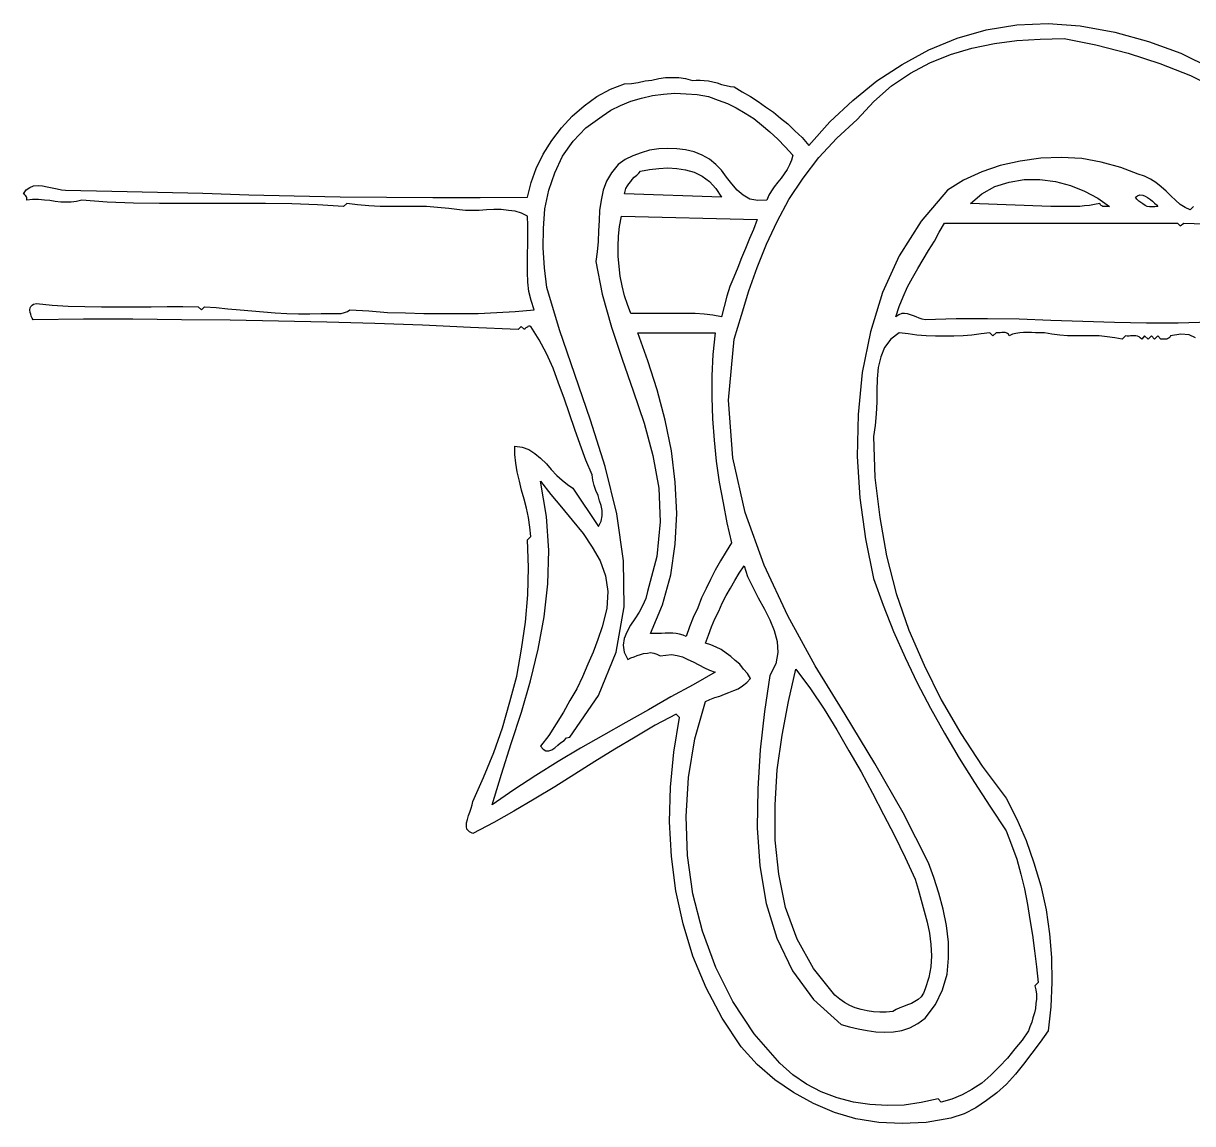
# Model space of a CAD drawing. Extents: x 0.02 to 9.57, y 0.02 to 5.22.
# Drawn here: x 0.019 to 2.415, y 1.419 to 3.673 of the extents above; entities that cross this region are included whole.
import ezdxf

# ---------------------------------------------------------------- set-up
doc = ezdxf.new("R2010")
doc.units = 0
doc.layers.add('1', color=7, linetype='Continuous')

msp = doc.modelspace()

# ---------------------------------------------------------------- linework, layer by layer
msp.add_lwpolyline([(2.421, 3.029), (2.408, 3.035), (2.391, 3.036), (2.37, 3.033), (2.369, 3.031), (2.367, 3.029), (2.366, 3.028), (2.364, 3.027), (2.362, 3.026), (2.359, 3.026), (2.356, 3.026), (2.353, 3.026), (2.35, 3.026), (2.344, 3.033), (2.337, 3.026), (2.331, 3.033), (2.324, 3.026), (2.317, 3.033), (2.311, 3.026), (2.308, 3.029), (2.306, 3.031), (2.302, 3.032), (2.299, 3.033), (2.296, 3.033), (2.292, 3.033), (2.288, 3.033), (2.285, 3.032), (2.281, 3.032), (2.278, 3.033), (2.271, 3.026), (2.256, 3.029), (2.24, 3.031), (2.224, 3.033), (2.208, 3.033), (2.192, 3.033), (2.175, 3.033), (2.159, 3.033), (2.143, 3.034), (2.127, 3.036), (2.112, 3.039), (2.107, 3.039), (2.1, 3.039), (2.093, 3.039), (2.085, 3.04), (2.077, 3.04), (2.069, 3.04), (2.061, 3.039), (2.053, 3.038), (2.046, 3.036), (2.039, 3.033), (2.038, 3.036), (2.036, 3.038), (2.033, 3.039), (2.031, 3.04), (2.028, 3.04), (2.024, 3.04), (2.021, 3.039), (2.019, 3.039), (2.016, 3.039), (2.013, 3.039), (2.006, 3.033), (2, 3.039), (1.982, 3.037), (1.963, 3.034), (1.945, 3.033), (1.926, 3.032), (1.907, 3.032), (1.888, 3.032), (1.869, 3.033), (1.85, 3.034), (1.832, 3.037), (1.814, 3.039), (1.797, 3.026), (1.784, 3.009), (1.776, 2.99), (1.771, 2.968), (1.769, 2.945), (1.768, 2.921), (1.768, 2.897), (1.767, 2.873), (1.765, 2.849), (1.761, 2.827), (1.764, 2.743), (1.774, 2.661), (1.788, 2.582), (1.808, 2.505), (1.834, 2.43), (1.865, 2.358), (1.9, 2.287), (1.94, 2.218), (1.984, 2.151), (2.033, 2.086), (2.055, 2.043), (2.074, 1.999), (2.09, 1.953), (2.104, 1.906), (2.115, 1.857), (2.122, 1.808), (2.126, 1.759), (2.127, 1.709), (2.125, 1.658), (2.119, 1.609), (2.103, 1.586), (2.086, 1.563), (2.069, 1.541), (2.052, 1.52), (2.034, 1.5), (2.014, 1.482), (1.993, 1.466), (1.971, 1.451), (1.947, 1.439), (1.92, 1.43), (1.869, 1.421), (1.82, 1.419), (1.772, 1.421), (1.725, 1.429), (1.681, 1.442), (1.638, 1.46), (1.597, 1.483), (1.559, 1.509), (1.523, 1.54), (1.49, 1.576), (1.451, 1.635), (1.418, 1.697), (1.391, 1.762), (1.371, 1.828), (1.356, 1.896), (1.347, 1.966), (1.343, 2.037), (1.345, 2.108), (1.352, 2.18), (1.364, 2.251), (1.357, 2.258), (1.314, 2.235), (1.273, 2.211), (1.231, 2.186), (1.19, 2.161), (1.149, 2.135), (1.108, 2.109), (1.066, 2.084), (1.024, 2.059), (0.983, 2.036), (0.94, 2.013), (0.933, 2.017), (0.928, 2.022), (0.927, 2.028), (0.927, 2.035), (0.929, 2.042), (0.931, 2.05), (0.934, 2.057), (0.937, 2.065), (0.939, 2.072), (0.94, 2.079), (0.962, 2.128), (0.983, 2.179), (1.001, 2.23), (1.016, 2.283), (1.03, 2.336), (1.04, 2.391), (1.048, 2.446), (1.053, 2.502), (1.054, 2.558), (1.052, 2.615), (1.059, 2.622), (1.057, 2.641), (1.054, 2.661), (1.05, 2.68), (1.045, 2.698), (1.04, 2.717), (1.036, 2.735), (1.031, 2.754), (1.028, 2.772), (1.026, 2.79), (1.026, 2.807), (1.041, 2.805), (1.055, 2.8), (1.067, 2.792), (1.079, 2.782), (1.091, 2.771), (1.101, 2.759), (1.112, 2.747), (1.123, 2.737), (1.134, 2.728), (1.145, 2.721), (1.198, 2.642), (1.203, 2.653), (1.205, 2.664), (1.205, 2.675), (1.203, 2.685), (1.2, 2.695), (1.197, 2.706), (1.192, 2.716), (1.189, 2.726), (1.186, 2.737), (1.185, 2.748), (1.172, 2.778), (1.16, 2.81), (1.149, 2.841), (1.138, 2.873), (1.127, 2.905), (1.116, 2.936), (1.105, 2.967), (1.091, 2.997), (1.076, 3.025), (1.059, 3.052), (1.057, 3.053), (1.055, 3.053), (1.053, 3.052), (1.052, 3.051), (1.05, 3.05), (1.049, 3.049), (1.047, 3.047), (1.046, 3.046), (1.039, 3.052), (1.033, 3.046), (0.935, 3.05), (0.837, 3.055), (0.739, 3.058), (0.641, 3.061), (0.542, 3.063), (0.443, 3.065), (0.343, 3.066), (0.243, 3.067), (0.142, 3.067), (0.039, 3.066), (0.037, 3.069), (0.035, 3.073), (0.034, 3.077), (0.033, 3.081), (0.032, 3.086), (0.033, 3.09), (0.034, 3.093), (0.037, 3.096), (0.04, 3.098), (0.046, 3.099), (0.078, 3.096), (0.111, 3.094), (0.145, 3.093), (0.179, 3.092), (0.213, 3.092), (0.247, 3.092), (0.281, 3.092), (0.314, 3.093), (0.346, 3.093), (0.377, 3.092), (0.384, 3.086), (0.39, 3.092), (0.414, 3.091), (0.438, 3.088), (0.463, 3.086), (0.487, 3.084), (0.511, 3.082), (0.535, 3.08), (0.559, 3.079), (0.583, 3.078), (0.606, 3.078), (0.629, 3.079), (0.633, 3.079), (0.638, 3.079), (0.644, 3.079), (0.65, 3.079), (0.657, 3.079), (0.664, 3.079), (0.67, 3.079), (0.677, 3.081), (0.683, 3.083), (0.688, 3.086), (0.727, 3.084), (0.765, 3.081), (0.802, 3.08), (0.84, 3.079), (0.877, 3.079), (0.914, 3.079), (0.951, 3.079), (0.989, 3.081), (1.027, 3.083), (1.066, 3.086), (1.06, 3.105), (1.055, 3.124), (1.053, 3.143), (1.052, 3.163), (1.052, 3.182), (1.052, 3.201), (1.053, 3.22), (1.053, 3.239), (1.053, 3.259), (1.052, 3.278), (1.04, 3.284), (1.027, 3.288), (1.013, 3.29), (0.998, 3.292), (0.983, 3.292), (0.968, 3.291), (0.953, 3.29), (0.939, 3.29), (0.925, 3.29), (0.913, 3.291), (0.891, 3.294), (0.868, 3.296), (0.845, 3.298), (0.821, 3.298), (0.798, 3.298), (0.774, 3.298), (0.75, 3.298), (0.727, 3.299), (0.704, 3.301), (0.682, 3.304), (0.675, 3.298), (0.622, 3.301), (0.569, 3.303), (0.515, 3.304), (0.461, 3.304), (0.407, 3.304), (0.353, 3.304), (0.298, 3.304), (0.245, 3.305), (0.191, 3.307), (0.139, 3.311), (0.128, 3.308), (0.117, 3.307), (0.107, 3.307), (0.096, 3.307), (0.084, 3.308), (0.073, 3.31), (0.062, 3.311), (0.05, 3.312), (0.038, 3.312), (0.026, 3.311), (0.026, 3.313), (0.026, 3.315), (0.026, 3.317), (0.025, 3.318), (0.024, 3.32), (0.022, 3.321), (0.021, 3.323), (0.019, 3.324), (0.025, 3.332), (0.032, 3.337), (0.04, 3.34), (0.049, 3.341), (0.058, 3.34), (0.068, 3.338), (0.078, 3.336), (0.088, 3.334), (0.097, 3.332), (0.105, 3.331), (0.2, 3.329), (0.294, 3.327), (0.387, 3.325), (0.481, 3.322), (0.574, 3.32), (0.668, 3.318), (0.763, 3.317), (0.858, 3.316), (0.955, 3.316), (1.052, 3.317), (1.06, 3.347), (1.07, 3.376), (1.084, 3.405), (1.102, 3.433), (1.122, 3.459), (1.144, 3.483), (1.168, 3.504), (1.194, 3.523), (1.222, 3.538), (1.251, 3.549), (1.265, 3.55), (1.279, 3.552), (1.293, 3.555), (1.307, 3.557), (1.321, 3.56), (1.335, 3.562), (1.348, 3.562), (1.362, 3.562), (1.376, 3.56), (1.39, 3.556), (1.398, 3.557), (1.406, 3.557), (1.414, 3.556), (1.423, 3.555), (1.432, 3.553), (1.441, 3.551), (1.45, 3.548), (1.459, 3.546), (1.468, 3.544), (1.476, 3.543), (1.492, 3.533), (1.509, 3.523), (1.525, 3.513), (1.54, 3.502), (1.556, 3.491), (1.571, 3.479), (1.586, 3.467), (1.6, 3.453), (1.615, 3.439), (1.629, 3.423), (1.672, 3.471), (1.719, 3.515), (1.768, 3.555), (1.82, 3.589), (1.875, 3.619), (1.933, 3.643), (1.992, 3.66), (2.055, 3.67), (2.119, 3.673), (2.185, 3.668), (2.256, 3.655), (2.325, 3.636), (2.391, 3.612), (2.453, 3.581)])
at = {"layer": '1'}
for points in [[(2.417, 3.298), (2.41, 3.291), (2.4, 3.296), (2.39, 3.302), (2.38, 3.311), (2.371, 3.319), (2.361, 3.329), (2.351, 3.338), (2.34, 3.347), (2.329, 3.354), (2.317, 3.36), (2.304, 3.364), (2.268, 3.378), (2.228, 3.389), (2.188, 3.396), (2.146, 3.398), (2.104, 3.397), (2.062, 3.391), (2.021, 3.382), (1.983, 3.369), (1.946, 3.352), (1.913, 3.331), (1.859, 3.268), (1.814, 3.197), (1.78, 3.122), (1.755, 3.041), (1.738, 2.958), (1.73, 2.872), (1.728, 2.786), (1.733, 2.701), (1.745, 2.617), (1.761, 2.536), (1.781, 2.481), (1.802, 2.427), (1.826, 2.374), (1.851, 2.322), (1.878, 2.27), (1.907, 2.219), (1.937, 2.168), (1.968, 2.118), (2, 2.069), (2.033, 2.019), (2.044, 1.99), (2.055, 1.961), (2.063, 1.93), (2.071, 1.9), (2.077, 1.868), (2.082, 1.837), (2.087, 1.805), (2.091, 1.773), (2.095, 1.74), (2.099, 1.708), (2.092, 1.701), (2.094, 1.693), (2.095, 1.684), (2.095, 1.674), (2.094, 1.665), (2.093, 1.655), (2.091, 1.646), (2.088, 1.636), (2.086, 1.627), (2.082, 1.617), (2.079, 1.609), (2.066, 1.59), (2.051, 1.572), (2.036, 1.553), (2.019, 1.535), (2.002, 1.518), (1.983, 1.502), (1.963, 1.489), (1.943, 1.478), (1.922, 1.469), (1.9, 1.463), (1.894, 1.47), (1.859, 1.462), (1.824, 1.457), (1.789, 1.456), (1.754, 1.458), (1.72, 1.463), (1.687, 1.472), (1.654, 1.484), (1.624, 1.5), (1.596, 1.519), (1.569, 1.543), (1.517, 1.603), (1.473, 1.669), (1.438, 1.739), (1.411, 1.813), (1.391, 1.89), (1.38, 1.968), (1.377, 2.048), (1.382, 2.128), (1.395, 2.207), (1.417, 2.284), (1.426, 2.288), (1.436, 2.292), (1.446, 2.295), (1.456, 2.299), (1.465, 2.302), (1.475, 2.306), (1.484, 2.31), (1.493, 2.316), (1.502, 2.323), (1.509, 2.331), (1.503, 2.341), (1.495, 2.35), (1.487, 2.36), (1.478, 2.368), (1.469, 2.376), (1.459, 2.383), (1.449, 2.39), (1.439, 2.395), (1.428, 2.4), (1.417, 2.403), (1.423, 2.42), (1.429, 2.437), (1.436, 2.453), (1.444, 2.469), (1.451, 2.485), (1.459, 2.501), (1.468, 2.516), (1.477, 2.532), (1.486, 2.547), (1.496, 2.562), (1.503, 2.54), (1.514, 2.518), (1.525, 2.496), (1.538, 2.473), (1.549, 2.451), (1.558, 2.429), (1.564, 2.407), (1.565, 2.384), (1.561, 2.361), (1.549, 2.337), (1.538, 2.263), (1.529, 2.185), (1.524, 2.105), (1.523, 2.025), (1.528, 1.947), (1.541, 1.87), (1.563, 1.799), (1.595, 1.732), (1.638, 1.673), (1.695, 1.622), (1.712, 1.617), (1.73, 1.613), (1.748, 1.61), (1.766, 1.607), (1.784, 1.606), (1.802, 1.607), (1.819, 1.61), (1.836, 1.615), (1.852, 1.624), (1.867, 1.635), (1.888, 1.663), (1.903, 1.693), (1.912, 1.725), (1.915, 1.758), (1.915, 1.791), (1.911, 1.825), (1.904, 1.858), (1.895, 1.891), (1.885, 1.923), (1.874, 1.953), (1.822, 2.056), (1.764, 2.157), (1.703, 2.257), (1.642, 2.357), (1.586, 2.459), (1.537, 2.563), (1.498, 2.671), (1.473, 2.783), (1.464, 2.901), (1.476, 3.026), (1.491, 3.075), (1.506, 3.125), (1.523, 3.173), (1.542, 3.221), (1.564, 3.267), (1.588, 3.312), (1.617, 3.356), (1.649, 3.398), (1.686, 3.438), (1.728, 3.476), (1.762, 3.513), (1.798, 3.545), (1.837, 3.571), (1.877, 3.592), (1.919, 3.609), (1.963, 3.622), (2.009, 3.632), (2.055, 3.638), (2.103, 3.641), (2.152, 3.642), (2.217, 3.629), (2.283, 3.612), (2.348, 3.591), (2.411, 3.566), (2.472, 3.536)], [(1.596, 3.403), (1.593, 3.393), (1.589, 3.383), (1.584, 3.374), (1.578, 3.365), (1.572, 3.356), (1.565, 3.348), (1.558, 3.338), (1.552, 3.33), (1.547, 3.321), (1.543, 3.311), (1.524, 3.31), (1.508, 3.313), (1.494, 3.321), (1.482, 3.331), (1.471, 3.344), (1.46, 3.358), (1.45, 3.372), (1.438, 3.384), (1.425, 3.395), (1.41, 3.403), (1.394, 3.41), (1.376, 3.414), (1.358, 3.416), (1.339, 3.417), (1.321, 3.416), (1.302, 3.413), (1.285, 3.408), (1.268, 3.402), (1.252, 3.394), (1.238, 3.384), (1.224, 3.367), (1.214, 3.35), (1.207, 3.331), (1.203, 3.311), (1.2, 3.29), (1.199, 3.269), (1.198, 3.248), (1.197, 3.226), (1.195, 3.205), (1.192, 3.185), (1.205, 3.118), (1.224, 3.051), (1.246, 2.985), (1.269, 2.92), (1.291, 2.854), (1.309, 2.788), (1.321, 2.721), (1.324, 2.652), (1.317, 2.581), (1.298, 2.509), (1.295, 2.495), (1.288, 2.48), (1.281, 2.467), (1.272, 2.453), (1.263, 2.44), (1.256, 2.426), (1.25, 2.413), (1.248, 2.399), (1.25, 2.385), (1.258, 2.37), (1.264, 2.373), (1.271, 2.375), (1.277, 2.378), (1.284, 2.38), (1.29, 2.382), (1.298, 2.383), (1.304, 2.384), (1.311, 2.383), (1.317, 2.381), (1.324, 2.377), (1.336, 2.379), (1.347, 2.38), (1.359, 2.378), (1.37, 2.375), (1.381, 2.37), (1.392, 2.365), (1.403, 2.359), (1.415, 2.353), (1.425, 2.348), (1.437, 2.344), (1.392, 2.318), (1.346, 2.293), (1.3, 2.267), (1.254, 2.241), (1.208, 2.215), (1.161, 2.188), (1.115, 2.161), (1.069, 2.132), (1.024, 2.103), (0.98, 2.072), (0.999, 2.135), (1.019, 2.198), (1.04, 2.262), (1.058, 2.326), (1.074, 2.391), (1.086, 2.457), (1.094, 2.525), (1.096, 2.593), (1.091, 2.663), (1.079, 2.735), (1.1, 2.708), (1.122, 2.682), (1.144, 2.655), (1.166, 2.628), (1.185, 2.6), (1.201, 2.572), (1.212, 2.541), (1.217, 2.509), (1.215, 2.474), (1.205, 2.437), (1.196, 2.411), (1.187, 2.385), (1.176, 2.36), (1.165, 2.334), (1.153, 2.31), (1.139, 2.286), (1.126, 2.262), (1.111, 2.238), (1.096, 2.214), (1.079, 2.192), (1.084, 2.186), (1.09, 2.183), (1.096, 2.183), (1.102, 2.185), (1.108, 2.189), (1.114, 2.194), (1.12, 2.199), (1.127, 2.204), (1.132, 2.209), (1.139, 2.211), (1.198, 2.296), (1.234, 2.385), (1.25, 2.478), (1.249, 2.572), (1.235, 2.668), (1.211, 2.765), (1.181, 2.86), (1.149, 2.954), (1.118, 3.045), (1.092, 3.132), (1.087, 3.172), (1.084, 3.213), (1.085, 3.253), (1.088, 3.293), (1.096, 3.331), (1.108, 3.367), (1.124, 3.401), (1.146, 3.432), (1.172, 3.459), (1.205, 3.483), (1.223, 3.495), (1.243, 3.505), (1.264, 3.514), (1.286, 3.52), (1.308, 3.525), (1.331, 3.528), (1.354, 3.53), (1.377, 3.529), (1.4, 3.527), (1.423, 3.523), (1.443, 3.516), (1.462, 3.509), (1.48, 3.5), (1.498, 3.489), (1.516, 3.478), (1.532, 3.465), (1.549, 3.451), (1.565, 3.436), (1.58, 3.42), (1.596, 3.403)], [(1.45, 3.317), (1.251, 3.324), (1.252, 3.329), (1.254, 3.335), (1.257, 3.34), (1.26, 3.344), (1.264, 3.349), (1.267, 3.353), (1.271, 3.358), (1.276, 3.362), (1.28, 3.366), (1.284, 3.37), (1.302, 3.374), (1.321, 3.376), (1.34, 3.377), (1.358, 3.376), (1.376, 3.373), (1.394, 3.368), (1.41, 3.36), (1.425, 3.349), (1.438, 3.335), (1.45, 3.317)], [(2.245, 3.298), (2.242, 3.298), (2.239, 3.298), (2.236, 3.298), (2.233, 3.298), (2.231, 3.298), (2.229, 3.299), (2.228, 3.3), (2.226, 3.302), (2.225, 3.304), (2.214, 3.302), (2.204, 3.3), (2.194, 3.299), (2.184, 3.298), (2.174, 3.298), (2.164, 3.298), (2.155, 3.298), (2.145, 3.298), (2.135, 3.298), (2.125, 3.298), (1.96, 3.304), (1.983, 3.324), (2.01, 3.339), (2.039, 3.348), (2.07, 3.353), (2.102, 3.353), (2.134, 3.349), (2.165, 3.341), (2.194, 3.329), (2.221, 3.315), (2.245, 3.298)], [(2.344, 3.298), (2.338, 3.297), (2.333, 3.297), (2.327, 3.297), (2.322, 3.298), (2.318, 3.3), (2.313, 3.303), (2.309, 3.306), (2.305, 3.309), (2.301, 3.313), (2.298, 3.317), (2.302, 3.32), (2.307, 3.322), (2.313, 3.321), (2.318, 3.319), (2.323, 3.316), (2.329, 3.312), (2.333, 3.309), (2.337, 3.305), (2.341, 3.301), (2.344, 3.298)], [(1.523, 3.271), (1.515, 3.251), (1.507, 3.232), (1.499, 3.212), (1.491, 3.193), (1.483, 3.173), (1.475, 3.153), (1.467, 3.134), (1.461, 3.114), (1.455, 3.093), (1.45, 3.072), (1.432, 3.075), (1.414, 3.077), (1.396, 3.079), (1.377, 3.079), (1.359, 3.079), (1.34, 3.079), (1.321, 3.079), (1.302, 3.079), (1.283, 3.079), (1.264, 3.079), (1.257, 3.097), (1.251, 3.115), (1.246, 3.135), (1.242, 3.155), (1.24, 3.175), (1.238, 3.196), (1.238, 3.216), (1.239, 3.237), (1.241, 3.257), (1.245, 3.278), (1.523, 3.271)], [(2.451, 3.061), (2.386, 3.059), (2.321, 3.059), (2.255, 3.06), (2.19, 3.062), (2.125, 3.064), (2.06, 3.067), (1.995, 3.068), (1.931, 3.068), (1.867, 3.066), (1.861, 3.067), (1.855, 3.069), (1.849, 3.072), (1.843, 3.074), (1.837, 3.076), (1.831, 3.078), (1.825, 3.079), (1.819, 3.079), (1.813, 3.076), (1.807, 3.072), (1.814, 3.093), (1.822, 3.113), (1.831, 3.133), (1.841, 3.152), (1.852, 3.171), (1.863, 3.189), (1.874, 3.208), (1.886, 3.227), (1.896, 3.245), (1.907, 3.264), (1.955, 3.264), (2.003, 3.264), (2.051, 3.264), (2.1, 3.264), (2.149, 3.264), (2.197, 3.264), (2.244, 3.264), (2.291, 3.264), (2.338, 3.264), (2.384, 3.264)], [(2.384, 3.264), (2.39, 3.258), (2.397, 3.264), (2.545, 3.259)], [(1.437, 3.039), (1.432, 2.995), (1.43, 2.951), (1.43, 2.907), (1.431, 2.863), (1.435, 2.819), (1.439, 2.776), (1.445, 2.733), (1.453, 2.691), (1.461, 2.65), (1.47, 2.609), (1.459, 2.591), (1.448, 2.572), (1.437, 2.553), (1.427, 2.534), (1.418, 2.515), (1.409, 2.496), (1.401, 2.476), (1.392, 2.456), (1.384, 2.437), (1.377, 2.417), (1.371, 2.42), (1.364, 2.422), (1.357, 2.423), (1.35, 2.424), (1.342, 2.424), (1.334, 2.424), (1.327, 2.423), (1.319, 2.423), (1.312, 2.423), (1.304, 2.423), (1.329, 2.482), (1.346, 2.543), (1.355, 2.606), (1.358, 2.669), (1.355, 2.733), (1.347, 2.797), (1.334, 2.86), (1.318, 2.922), (1.299, 2.982), (1.278, 3.039), (1.437, 3.039)], [(1.847, 1.92), (1.853, 1.899), (1.859, 1.877), (1.865, 1.854), (1.871, 1.832), (1.876, 1.809), (1.879, 1.786), (1.88, 1.763), (1.879, 1.74), (1.875, 1.718), (1.867, 1.695), (1.864, 1.686), (1.859, 1.679), (1.853, 1.673), (1.846, 1.669), (1.839, 1.665), (1.831, 1.662), (1.823, 1.659), (1.815, 1.656), (1.808, 1.653), (1.801, 1.649), (1.787, 1.647), (1.774, 1.647), (1.761, 1.648), (1.748, 1.65), (1.736, 1.653), (1.724, 1.656), (1.713, 1.661), (1.702, 1.667), (1.692, 1.674), (1.682, 1.682), (1.638, 1.737), (1.605, 1.797), (1.581, 1.862), (1.567, 1.93), (1.56, 2), (1.56, 2.072), (1.564, 2.144), (1.574, 2.215), (1.587, 2.284), (1.602, 2.35), (1.632, 2.31), (1.66, 2.268), (1.686, 2.226), (1.711, 2.183), (1.736, 2.14), (1.759, 2.096), (1.782, 2.052), (1.804, 2.009), (1.826, 1.964), (1.847, 1.92)]]:
    msp.add_lwpolyline(points, dxfattribs=at)

doc.saveas('drawing.dxf')
